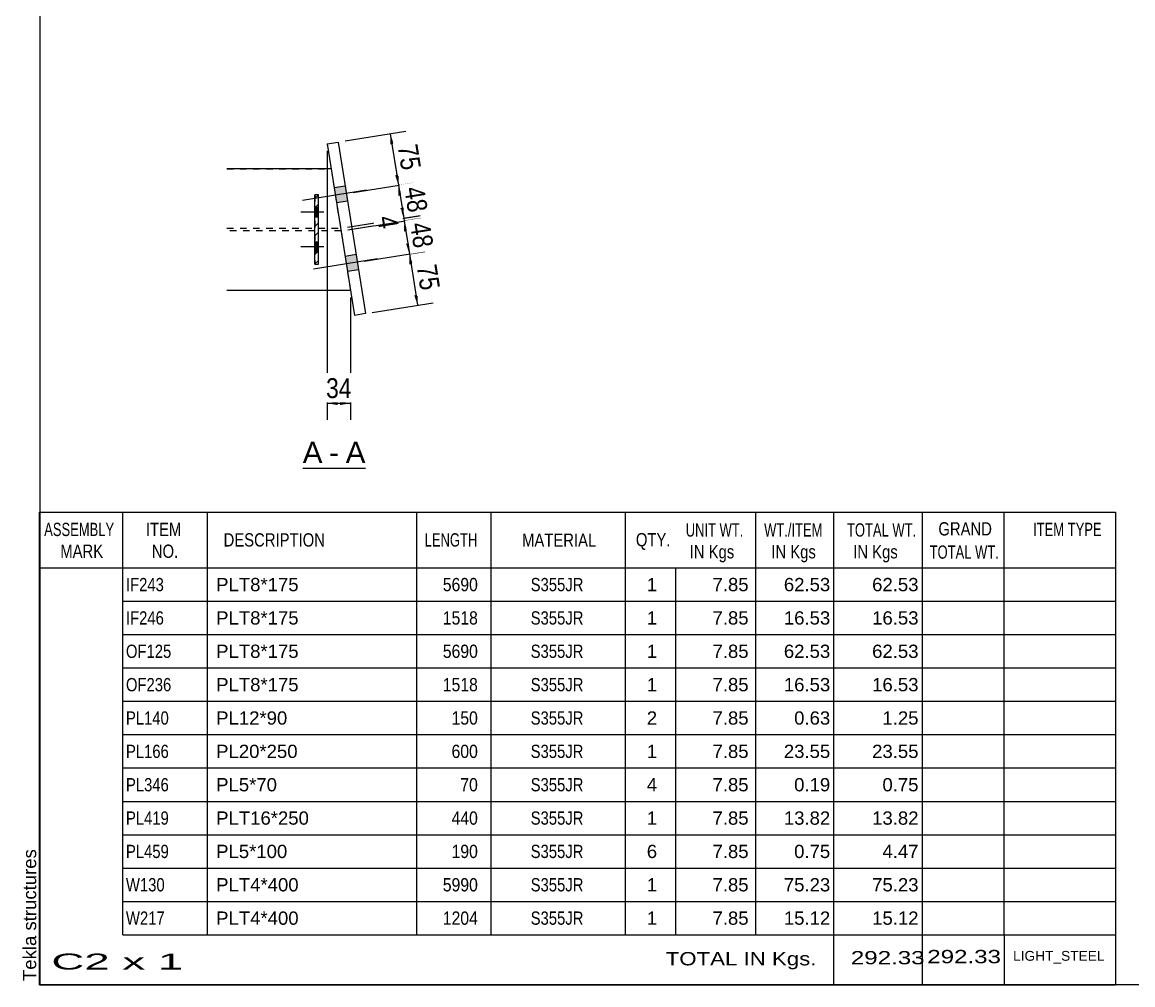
# Model space of a CAD drawing. Header units: millimetres. Extents: x -338 to 65, y -172 to 106.
# Drawn here: x -337.8 to -177.9, y -171.5 to -33 of the extents above; entities that cross this region are included whole.
import ezdxf

# ---------------------------------------------------------------- set-up
doc = ezdxf.new("R2010")
doc.units = ezdxf.units.MM
doc.linetypes.add('DXK_LINE_DOT1', pattern=[1.8814, 0.9407, -0.9407])
doc.styles.add('Arial', font='ARIAL.TTF', dxfattribs={"height": 0.2})
doc.styles.add('Arial Narrow', font='ARIALN.TTF', dxfattribs={"height": 0.2})

# ---------------------------------------------------------------- blocks, each defined once
blk = doc.blocks.new('Unknown-629262135-1210')
at = {"color": 5, "linetype": 'Continuous'}
for p, q in [((-335.3, 105.51), (-335.3, -171.49)), ((-335.3, -171.49), (64.7, -171.49))]:
    blk.add_line(p, q, dxfattribs=at)
at = {"color": 174, "linetype": 'Continuous', "style": 'Arial'}
blk.add_text('Tekla structures', height=1.9102, rotation=90, dxfattribs=at).set_placement((-335.8, -170.99))
blk = doc.blocks.new('Unknown-629262135-12 - 1463')
at = {"color": 7, "linetype": 'Continuous'}
blk.add_line((-297.43, -97.2), (-288.4, -97.2), dxfattribs=at)
at = {"color": 0, "linetype": 'Continuous'}
for points in [[(-294.59, -96.45), (-294.59, -93.25), (-297.43, -93.25), (-297.43, -96.45)], [(-292.2, -96.45), (-292.2, -93.25), (-293.63, -93.25), (-293.63, -96.45)], [(-288.4, -96.45), (-288.4, -93.25), (-291.24, -93.25), (-291.24, -96.45)]]:
    blk.add_wipeout(points, dxfattribs=at)
at = {"color": 96, "linetype": 'Continuous', "style": 'Arial'}
for s, p in [('A', (-297.43, -96.45)), ('A', (-291.24, -96.45)), ('-', (-293.63, -96.45))]:
    blk.add_text(s, height=3.06, dxfattribs=at).set_placement(p)
blk = doc.blocks.new('Bolt-629262135-1473 - 1463')
at = {"linetype": 'Continuous'}
for points in [[(-292.9, -56.83), (-292.56, -59), (-290.98, -58.75), (-291.32, -56.58)], [(-292.9, -56.83), (-292.56, -59), (-290.98, -58.75), (-291.32, -56.58)], [(-292.9, -56.83), (-292.56, -59), (-290.98, -58.75), (-291.32, -56.58)], [(-292.9, -56.83), (-292.56, -59), (-290.98, -58.75), (-291.32, -56.58)], [(-291.33, -66.71), (-290.99, -68.88), (-289.41, -68.63), (-289.75, -66.45)], [(-291.33, -66.71), (-290.99, -68.88), (-289.41, -68.63), (-289.75, -66.45)], [(-291.33, -66.71), (-290.99, -68.88), (-289.41, -68.63), (-289.75, -66.45)], [(-291.33, -66.71), (-290.99, -68.88), (-289.41, -68.63), (-289.75, -66.45)]]:
    blk.add_hatch(color=3, dxfattribs=at).paths.add_polyline_path(points)
at = {"color": 3, "linetype": 'Continuous'}
for p, q in [((-288.25, -57.2), (-297.47, -58.67)), ((-288.25, -57.2), (-297.47, -58.67)), ((-288.25, -57.2), (-297.47, -58.67)), ((-288.25, -57.2), (-297.47, -58.67)), ((-291.32, -56.58), (-292.9, -56.83)), ((-291.32, -56.58), (-292.9, -56.83)), ((-291.32, -56.58), (-292.9, -56.83)), ((-291.32, -56.58), (-292.9, -56.83)), ((-290.98, -58.75), (-292.56, -59)), ((-290.98, -58.75), (-292.56, -59)), ((-290.98, -58.75), (-292.56, -59)), ((-290.98, -58.75), (-292.56, -59)), ((-286.67, -67.08), (-295.9, -68.55)), ((-286.67, -67.08), (-295.9, -68.55)), ((-286.67, -67.08), (-295.9, -68.55)), ((-286.67, -67.08), (-295.9, -68.55)), ((-289.75, -66.45), (-291.33, -66.71)), ((-289.75, -66.45), (-291.33, -66.71)), ((-289.75, -66.45), (-291.33, -66.71)), ((-289.75, -66.45), (-291.33, -66.71)), ((-289.41, -68.63), (-290.99, -68.88)), ((-289.41, -68.63), (-290.99, -68.88)), ((-289.41, -68.63), (-290.99, -68.88)), ((-289.41, -68.63), (-290.99, -68.88))]:
    blk.add_line(p, q, dxfattribs=at)
blk = doc.blocks.new('Bolt-629262135-1465 - 1463')
at = {"linetype": 'Continuous'}
for points in [[(-295.18, -61.05), (-295.18, -59.65), (-295.68, -59.65), (-295.68, -61.05)], [(-295.18, -66.05), (-295.18, -64.65), (-295.68, -64.65), (-295.68, -66.05)]]:
    blk.add_hatch(color=3, dxfattribs=at).paths.add_polyline_path(points)
at = {"color": 3, "linetype": 'Continuous'}
for p, q in [((-294.38, -60.35), (-297.68, -60.35)), ((-295.18, -59.65), (-295.68, -59.65)), ((-295.18, -61.05), (-295.68, -61.05)), ((-294.38, -65.35), (-297.68, -65.35)), ((-295.18, -64.65), (-295.68, -64.65)), ((-295.18, -66.05), (-295.68, -66.05))]:
    blk.add_line(p, q, dxfattribs=at)
blk = doc.blocks.new('Part-629262135-1507 - 1463')
at = {"color": 7, "linetype": 'DXK_LINE_DOT1'}
for p, q in [((-308.34, -62.65), (-291.98, -62.65)), ((-291.91, -63.05), (-308.34, -63.05))]:
    blk.add_line(p, q, dxfattribs=at)
blk = doc.blocks.new('Part-629262135-1483 - 1463')
at = {"color": 2, "linetype": 'Continuous'}
for p, q in [((-293.91, -50.51), (-292.33, -50.26)), ((-293.91, -50.51), (-289.98, -75.2)), ((-292.33, -50.26), (-288.4, -74.95)), ((-288.4, -74.95), (-289.98, -75.2))]:
    blk.add_line(p, q, dxfattribs=at)
blk = doc.blocks.new('Part-629262135-1475 - 1463')
at = {"linetype": 'Continuous'}
h = blk.add_hatch(dxfattribs=at)
h.set_pattern_fill('', scale=0.3, style=0, pattern_type=0)
h.set_pattern_definition([(45, (-295.1849, -57.8546), (-0.67352, 0.67352), [])])
h.paths.add_polyline_path([(-295.18, -67.85), (-295.18, -57.85), (-295.68, -57.85), (-295.68, -67.85)])
at = {"color": 7, "linetype": 'DXK_LINE_DOT1'}
for p, q in [((-295.18, -57.85), (-295.68, -57.85)), ((-295.68, -57.85), (-295.68, -67.85)), ((-295.18, -67.85), (-295.18, -57.85)), ((-295.68, -67.85), (-295.18, -67.85))]:
    blk.add_line(p, q, dxfattribs=at)
at = {"color": 2, "linetype": 'Continuous'}
for p, q in [((-295.68, -67.85), (-295.68, -57.85)), ((-295.18, -57.85), (-295.68, -57.85)), ((-295.18, -67.85), (-295.18, -57.85)), ((-295.68, -67.85), (-295.18, -67.85))]:
    blk.add_line(p, q, dxfattribs=at)
blk = doc.blocks.new('Part-629262135-1508 - 1463')
at = {"color": 2, "linetype": 'Continuous'}
for p, q in [((-293.34, -54.1), (-308.34, -54.1)), ((-290.55, -71.6), (-308.34, -71.6))]:
    blk.add_line(p, q, dxfattribs=at)
blk = doc.blocks.new('Part-629262135-1484 - 1463')
at = {"color": 7, "linetype": 'DXK_LINE_DOT1'}
for p, q in [((-308.34, -54.1), (-293.34, -54.1)), ((-293.34, -54.1), (-290.55, -71.6)), ((-290.55, -71.6), (-308.34, -71.6))]:
    blk.add_line(p, q, dxfattribs=at)
blk = doc.blocks.new('StraightDimension-629262135-1523 - 1463')
at = {"linetype": 'Continuous'}
for points in [[(-284.83, -50.58), (-284.82, -49.06), (-284.33, -50.51)], [(-283.63, -54.95), (-283.64, -56.47), (-284.12, -55.03)]]:
    blk.add_hatch(color=7, dxfattribs=at).paths.add_polyline_path(points)
at = {"color": 7, "linetype": 'Continuous'}
for p, q in [((-291.34, -50.1), (-282.6, -48.71)), ((-284.82, -49.06), (-283.64, -56.47)), ((-290.16, -57.51), (-281.42, -56.12))]:
    blk.add_line(p, q, dxfattribs=at)
at = {"color": 0}
blk.add_wipeout([(-283.7, -55.14), (-279.55, -54.48), (-280.31, -49.69), (-284.46, -50.35)], dxfattribs=at)
at = {"color": 3, "style": 'Arial Narrow'}
blk.add_text('75', height=2.863, rotation=-80.9589, dxfattribs=at).set_placement((-283.77, -50.84))
blk = doc.blocks.new('StraightDimension-629262135-1533 - 1463')
at = {"linetype": 'Continuous'}
for points in [[(-282.08, -67.87), (-282.07, -66.35), (-281.59, -67.79)], [(-280.88, -72.23), (-280.89, -73.75), (-281.37, -72.31)]]:
    blk.add_hatch(color=7, dxfattribs=at).paths.add_polyline_path(points)
at = {"color": 7, "linetype": 'Continuous'}
for p, q in [((-288.59, -67.38), (-279.85, -65.99)), ((-282.07, -66.35), (-280.89, -73.75)), ((-287.41, -74.79), (-278.67, -73.4))]:
    blk.add_line(p, q, dxfattribs=at)
at = {"color": 0}
blk.add_wipeout([(-280.95, -72.42), (-276.8, -71.76), (-277.56, -66.97), (-281.71, -67.63)], dxfattribs=at)
at = {"color": 3, "style": 'Arial Narrow'}
blk.add_text('75', height=2.863, rotation=-80.9589, dxfattribs=at).set_placement((-281.03, -68.13))
blk = doc.blocks.new('StraightDimension-629262135-1543 - 1463')
at = {"linetype": 'Continuous'}
for points in [[(-283.65, -57.99), (-283.64, -56.47), (-283.16, -57.91)], [(-282.87, -59.69), (-282.89, -61.21), (-283.37, -59.77)]]:
    blk.add_hatch(color=7, dxfattribs=at).paths.add_polyline_path(points)
at = {"color": 7, "linetype": 'Continuous'}
for p, q in [((-290.16, -57.51), (-281.42, -56.12)), ((-283.64, -56.47), (-282.89, -61.21)), ((-290.99, -62.5), (-280.66, -60.86))]:
    blk.add_line(p, q, dxfattribs=at)
at = {"color": 0}
blk.add_wipeout([(-282.73, -61.21), (-278.58, -60.55), (-279.35, -55.76), (-283.5, -56.42)], dxfattribs=at)
at = {"color": 3, "style": 'Arial Narrow'}
blk.add_text('48', height=2.863, rotation=-80.9589, dxfattribs=at).set_placement((-282.81, -56.92))
blk = doc.blocks.new('StraightDimension-629262135-1564 - 1463')
at = {"linetype": 'Continuous'}
for points in [[(-282.87, -59.69), (-282.89, -61.21), (-283.37, -59.77)], [(-282.83, -63.13), (-282.82, -61.61), (-282.34, -63.05)]]:
    blk.add_hatch(color=7, dxfattribs=at).paths.add_polyline_path(points)
at = {"color": 7, "linetype": 'Continuous'}
for p, q in [((-290.99, -62.5), (-280.52, -60.83)), ((-290.92, -62.9), (-280.45, -61.23)), ((-282.89, -61.21), (-282.82, -61.61))]:
    blk.add_line(p, q, dxfattribs=at)
at = {"color": 0}
blk.add_wipeout([(-286.91, -63.59), (-282.76, -62.93), (-283.24, -59.94), (-287.39, -60.6)], dxfattribs=at)
at = {"color": 3, "style": 'Arial Narrow'}
blk.add_text('4', height=2.86, rotation=-80.9589, dxfattribs=at).set_placement((-286.7, -61.1))
blk = doc.blocks.new('StraightDimension-629262135-1581 - 1463')
at = {"linetype": 'Continuous'}
for points in [[(-282.83, -63.13), (-282.82, -61.61), (-282.34, -63.05)], [(-282.06, -64.83), (-282.07, -66.35), (-282.55, -64.9)]]:
    blk.add_hatch(color=7, dxfattribs=at).paths.add_polyline_path(points)
at = {"color": 7, "linetype": 'Continuous'}
for p, q in [((-290.92, -62.9), (-280.6, -61.26)), ((-282.82, -61.61), (-282.07, -66.35)), ((-288.59, -67.38), (-279.85, -65.99))]:
    blk.add_line(p, q, dxfattribs=at)
at = {"color": 0}
blk.add_wipeout([(-281.92, -66.35), (-277.77, -65.69), (-278.53, -60.9), (-282.68, -61.56)], dxfattribs=at)
at = {"color": 3, "style": 'Arial Narrow'}
blk.add_text('48', height=2.863, rotation=-80.9589, dxfattribs=at).set_placement((-281.99, -62.05))
blk = doc.blocks.new('StraightDimension-629262135-1592 - 1463')
at = {"linetype": 'Continuous'}
for points in [[(-292.41, -88.1), (-293.91, -87.85), (-292.41, -87.6)], [(-292.05, -87.6), (-290.55, -87.85), (-292.05, -88.1)]]:
    blk.add_hatch(color=7, dxfattribs=at).paths.add_polyline_path(points)
at = {"color": 7, "linetype": 'Continuous'}
for p, q in [((-293.91, -51.51), (-293.91, -90.25)), ((-290.55, -72.6), (-290.55, -90.25)), ((-293.91, -87.85), (-290.55, -87.85))]:
    blk.add_line(p, q, dxfattribs=at)
at = {"color": 0}
blk.add_wipeout([(-289.8, -87.7), (-289.8, -83.5), (-294.66, -83.5), (-294.66, -87.7)], dxfattribs=at)
at = {"color": 3, "style": 'Arial Narrow'}
blk.add_text('34', height=2.863, dxfattribs=at).set_placement((-294.06, -87.1))
blk = doc.blocks.new('CBS_BOM-629262135-3663')
at = {"color": 7, "linetype": 'Continuous'}
for p, q in [((-335.33, -111.53), (-335.33, -103.53)), ((-335.33, -103.53), (-180.41, -103.53)), ((-323.33, -111.53), (-323.33, -103.53)), ((-311.14, -111.53), (-311.14, -103.53)), ((-280.98, -111.53), (-280.98, -103.53)), ((-270.3, -111.53), (-270.3, -103.53)), ((-250.98, -111.53), (-250.98, -103.53)), ((-232.18, -111.53), (-232.18, -103.53)), ((-220.97, -111.53), (-220.97, -103.53)), ((-208.18, -111.53), (-208.18, -103.53)), ((-196.43, -111.53), (-196.43, -103.53)), ((-180.41, -103.53), (-180.42, -111.52)), ((-335.33, -111.53), (-180.41, -111.53)), ((-335.33, -116.33), (-335.33, -111.53)), ((-323.33, -116.33), (-323.33, -111.53)), ((-311.14, -116.33), (-311.14, -111.53)), ((-280.98, -116.33), (-280.98, -111.53)), ((-270.3, -116.33), (-270.3, -111.53)), ((-250.98, -116.33), (-250.98, -111.53)), ((-243.72, -116.33), (-243.72, -111.53)), ((-232.18, -116.33), (-232.18, -111.53)), ((-220.97, -116.33), (-220.97, -111.53)), ((-208.18, -116.33), (-208.18, -111.53)), ((-196.42, -116.33), (-196.42, -111.53)), ((-180.41, -111.53), (-180.41, -116.33)), ((-335.33, -121.13), (-335.33, -116.33)), ((-323.33, -116.33), (-180.41, -116.33)), ((-323.33, -121.13), (-323.33, -116.33)), ((-311.14, -121.13), (-311.14, -116.33)), ((-280.98, -121.13), (-280.98, -116.33)), ((-270.3, -121.13), (-270.3, -116.33)), ((-250.98, -121.13), (-250.98, -116.33)), ((-243.72, -121.13), (-243.72, -116.33)), ((-232.18, -121.13), (-232.18, -116.33)), ((-220.97, -121.13), (-220.97, -116.33)), ((-208.18, -121.13), (-208.18, -116.33)), ((-196.42, -121.13), (-196.42, -116.33)), ((-180.41, -116.33), (-180.41, -121.13)), ((-335.33, -125.93), (-335.33, -121.13)), ((-323.33, -121.13), (-180.41, -121.13)), ((-323.33, -125.93), (-323.33, -121.13)), ((-311.14, -125.93), (-311.14, -121.13)), ((-280.98, -125.93), (-280.98, -121.13)), ((-270.3, -125.93), (-270.3, -121.13)), ((-250.98, -125.93), (-250.98, -121.13)), ((-243.72, -125.93), (-243.72, -121.13)), ((-232.18, -125.93), (-232.18, -121.13)), ((-220.97, -125.93), (-220.97, -121.13)), ((-208.18, -125.93), (-208.18, -121.13)), ((-196.42, -125.93), (-196.42, -121.13)), ((-180.41, -121.13), (-180.41, -125.93)), ((-335.33, -130.73), (-335.33, -125.93)), ((-323.33, -125.93), (-180.41, -125.93)), ((-323.33, -130.73), (-323.33, -125.93)), ((-311.14, -130.73), (-311.14, -125.93)), ((-280.98, -130.73), (-280.98, -125.93)), ((-270.3, -130.73), (-270.3, -125.93)), ((-250.98, -130.73), (-250.98, -125.93)), ((-243.72, -130.73), (-243.72, -125.93)), ((-232.18, -130.73), (-232.18, -125.93)), ((-220.97, -130.73), (-220.97, -125.93)), ((-208.18, -130.73), (-208.18, -125.93)), ((-196.42, -130.73), (-196.42, -125.93)), ((-180.41, -125.93), (-180.41, -130.73)), ((-335.33, -135.53), (-335.33, -130.73)), ((-323.33, -130.73), (-180.41, -130.73)), ((-323.33, -135.53), (-323.33, -130.73)), ((-311.14, -135.53), (-311.14, -130.73)), ((-280.98, -135.53), (-280.98, -130.73)), ((-270.3, -135.53), (-270.3, -130.73)), ((-250.98, -135.53), (-250.98, -130.73)), ((-243.72, -135.53), (-243.72, -130.73)), ((-232.18, -135.53), (-232.18, -130.73)), ((-220.97, -135.53), (-220.97, -130.73)), ((-208.18, -135.53), (-208.18, -130.73)), ((-196.42, -135.53), (-196.42, -130.73)), ((-180.41, -130.73), (-180.41, -135.53)), ((-335.33, -140.33), (-335.33, -135.53)), ((-323.33, -135.53), (-180.41, -135.53)), ((-323.33, -140.33), (-323.33, -135.53)), ((-311.14, -140.33), (-311.14, -135.53)), ((-280.98, -140.33), (-280.98, -135.53)), ((-270.3, -140.33), (-270.3, -135.53)), ((-250.98, -140.33), (-250.98, -135.53)), ((-243.72, -140.33), (-243.72, -135.53)), ((-232.18, -140.33), (-232.18, -135.53)), ((-220.97, -140.33), (-220.97, -135.53)), ((-208.18, -140.33), (-208.18, -135.53)), ((-196.42, -140.33), (-196.42, -135.53)), ((-180.41, -135.53), (-180.41, -140.33)), ((-335.33, -145.13), (-335.33, -140.33)), ((-323.33, -140.33), (-180.41, -140.33)), ((-323.33, -145.13), (-323.33, -140.33)), ((-311.14, -145.13), (-311.14, -140.33)), ((-280.98, -145.13), (-280.98, -140.33)), ((-270.3, -145.13), (-270.3, -140.33)), ((-250.98, -145.13), (-250.98, -140.33)), ((-243.72, -145.13), (-243.72, -140.33)), ((-232.18, -145.13), (-232.18, -140.33)), ((-220.97, -145.13), (-220.97, -140.33)), ((-208.18, -145.13), (-208.18, -140.33)), ((-196.42, -145.13), (-196.42, -140.33)), ((-180.41, -140.33), (-180.41, -145.13)), ((-335.33, -149.93), (-335.33, -145.13)), ((-323.33, -145.13), (-180.41, -145.13)), ((-323.33, -149.93), (-323.33, -145.13)), ((-311.14, -149.93), (-311.14, -145.13)), ((-280.98, -149.93), (-280.98, -145.13)), ((-270.3, -149.93), (-270.3, -145.13)), ((-250.98, -149.93), (-250.98, -145.13)), ((-243.72, -149.93), (-243.72, -145.13)), ((-232.18, -149.93), (-232.18, -145.13)), ((-220.97, -149.93), (-220.97, -145.13)), ((-208.18, -149.93), (-208.18, -145.13)), ((-196.42, -149.93), (-196.42, -145.13)), ((-180.41, -145.13), (-180.41, -149.93)), ((-335.33, -154.73), (-335.33, -149.93)), ((-323.33, -149.93), (-180.41, -149.93)), ((-323.33, -154.73), (-323.33, -149.93)), ((-311.14, -154.73), (-311.14, -149.93)), ((-280.98, -154.73), (-280.98, -149.93)), ((-270.3, -154.73), (-270.3, -149.93)), ((-250.98, -154.73), (-250.98, -149.93)), ((-243.72, -154.73), (-243.72, -149.93)), ((-232.18, -154.73), (-232.18, -149.93)), ((-220.97, -154.73), (-220.97, -149.93)), ((-208.18, -154.73), (-208.18, -149.93)), ((-196.42, -154.73), (-196.42, -149.93)), ((-180.41, -149.93), (-180.41, -154.73)), ((-335.33, -159.53), (-335.33, -154.73)), ((-323.33, -154.73), (-180.41, -154.73)), ((-323.33, -159.53), (-323.33, -154.73)), ((-311.14, -159.53), (-311.14, -154.73)), ((-280.98, -159.53), (-280.98, -154.73)), ((-270.3, -159.53), (-270.3, -154.73)), ((-250.98, -159.53), (-250.98, -154.73)), ((-243.72, -159.53), (-243.72, -154.73)), ((-232.18, -159.53), (-232.18, -154.73)), ((-220.97, -159.53), (-220.97, -154.73)), ((-208.18, -159.53), (-208.18, -154.73)), ((-196.42, -159.53), (-196.42, -154.73)), ((-180.41, -154.73), (-180.41, -159.53)), ((-335.33, -164.33), (-335.33, -159.53)), ((-323.33, -159.53), (-180.41, -159.53)), ((-323.33, -164.33), (-323.33, -159.53)), ((-311.14, -164.33), (-311.14, -159.53)), ((-280.98, -164.33), (-280.98, -159.53)), ((-270.3, -164.33), (-270.3, -159.53)), ((-250.98, -164.33), (-250.98, -159.53)), ((-243.72, -164.33), (-243.72, -159.53)), ((-232.18, -164.33), (-232.18, -159.53)), ((-220.97, -164.33), (-220.97, -159.53)), ((-208.18, -164.33), (-208.18, -159.53)), ((-196.42, -164.33), (-196.42, -159.53)), ((-180.41, -159.53), (-180.41, -164.33)), ((-335.33, -171.53), (-335.33, -164.35)), ((-323.33, -164.33), (-180.41, -164.33)), ((-220.97, -171.53), (-220.97, -164.35)), ((-208.18, -171.53), (-208.18, -164.35)), ((-196.38, -171.53), (-196.38, -164.35)), ((-180.41, -164.33), (-180.41, -171.53)), ((-335.33, -171.53), (-180.41, -171.53))]:
    blk.add_line(p, q, dxfattribs=at)
at = {"color": 3, "linetype": 'Continuous', "style": 'Arial'}
for s, height, width, p in [('ASSEMBLY', 1.91, 0.7, (-334.65, -106.95)), ('ITEM', 1.91, 0.8, (-320.01, -106.95)), ('UNIT WT.', 1.91, 0.7, (-242.29, -107.03)), ('WT./ITEM', 1.91, 0.7, (-231, -107.03)), ('TOTAL WT.', 1.91, 0.7, (-219.07, -107.03)), ('GRAND', 1.91, 0.8, (-205.91, -106.87)), ('ITEM TYPE', 1.91, 0.7, (-192.27, -106.95)), ('DESCRIPTION', 1.9102, 0.8, (-308.82, -108.46)), ('LENGTH', 1.91, 0.7, (-279.87, -108.46)), ('MATERIAL', 1.91, 0.8, (-265.85, -108.5)), ('QTY.', 1.91, 0.8, (-249.46, -108.43)), ('MARK', 1.91, 0.8, (-332.33, -110.09)), ('NO.', 1.91, 0.8, (-319.15, -110.09)), ('IN Kgs', 1.91, 0.8, (-241.71, -110.17)), ('IN Kgs', 1.91, 0.8, (-229.96, -110.17)), ('IN Kgs', 1.91, 0.8, (-218.17, -110.17)), ('TOTAL WT.', 1.91, 0.7, (-207.17, -110.21))]:
    blk.add_text(s, height=height, dxfattribs=dict(at, width=width)).set_placement(p)
at = {"color": 7, "linetype": 'Continuous', "style": 'Arial'}
for s, width, p in [('IF243', 0.8, (-322.88, -114.89)), ('5690', 0.85, (-277.26, -114.89)), ('S355JR', 0.8, (-264.61, -114.89)), ('IF246', 0.8, (-322.88, -119.69)), ('1518', 0.85, (-277.26, -119.69)), ('S355JR', 0.8, (-264.61, -119.69)), ('OF125', 0.8, (-322.88, -124.49)), ('5690', 0.85, (-277.26, -124.49)), ('S355JR', 0.8, (-264.61, -124.49)), ('OF236', 0.8, (-322.88, -129.29)), ('1518', 0.85, (-277.26, -129.29)), ('S355JR', 0.8, (-264.61, -129.29)), ('PL140', 0.8, (-322.88, -134.09)), ('150', 0.85, (-276, -134.09)), ('S355JR', 0.8, (-264.61, -134.09)), ('PL166', 0.8, (-322.88, -138.89)), ('600', 0.85, (-276, -138.89)), ('S355JR', 0.8, (-264.61, -138.89)), ('PL346', 0.8, (-322.88, -143.69)), ('70', 0.85, (-274.74, -143.69)), ('S355JR', 0.8, (-264.61, -143.69)), ('PL419', 0.8, (-322.88, -148.49)), ('440', 0.85, (-276, -148.49)), ('S355JR', 0.8, (-264.61, -148.49)), ('PL459', 0.8, (-322.88, -153.29)), ('190', 0.85, (-276, -153.29)), ('S355JR', 0.8, (-264.61, -153.29)), ('W130', 0.8, (-322.88, -158.09)), ('5990', 0.85, (-277.26, -158.09)), ('S355JR', 0.8, (-264.61, -158.09)), ('W217', 0.8, (-322.88, -162.89)), ('1204', 0.85, (-277.26, -162.89)), ('S355JR', 0.8, (-264.61, -162.89))]:
    blk.add_text(s, height=1.91, dxfattribs=dict(at, width=width)).set_placement(p)
for s, p in [('PLT8*175', (-309.89, -114.89)), ('1', (-247.89, -114.89)), ('7.85', (-238.43, -114.89)), ('62.53', (-228.16, -114.89)), ('62.53', (-215.45, -114.89)), ('PLT8*175', (-309.89, -119.69)), ('1', (-247.89, -119.69)), ('7.85', (-238.43, -119.69)), ('16.53', (-228.16, -119.69)), ('16.53', (-215.45, -119.69)), ('PLT8*175', (-309.89, -124.49)), ('1', (-247.89, -124.49)), ('7.85', (-238.43, -124.49)), ('62.53', (-228.16, -124.49)), ('62.53', (-215.45, -124.49)), ('PLT8*175', (-309.89, -129.29)), ('1', (-247.89, -129.29)), ('7.85', (-238.43, -129.29)), ('16.53', (-228.16, -129.29)), ('16.53', (-215.45, -129.29)), ('PL12*90', (-309.89, -134.09)), ('2', (-247.89, -134.09)), ('7.85', (-238.43, -134.09)), ('0.63', (-226.68, -134.09)), ('1.25', (-213.97, -134.09)), ('PL20*250', (-309.89, -138.89)), ('1', (-247.89, -138.89)), ('7.85', (-238.43, -138.89)), ('23.55', (-228.16, -138.89)), ('23.55', (-215.45, -138.89)), ('PL5*70', (-309.89, -143.69)), ('4', (-247.89, -143.69)), ('7.85', (-238.43, -143.69)), ('0.19', (-226.68, -143.69)), ('0.75', (-213.97, -143.69)), ('PLT16*250', (-309.89, -148.49)), ('1', (-247.89, -148.49)), ('7.85', (-238.43, -148.49)), ('13.82', (-228.16, -148.49)), ('13.82', (-215.45, -148.49)), ('PL5*100', (-309.89, -153.29)), ('6', (-247.89, -153.29)), ('7.85', (-238.43, -153.29)), ('0.75', (-226.68, -153.29)), ('4.47', (-213.97, -153.29)), ('PLT4*400', (-309.89, -158.09)), ('1', (-247.89, -158.09)), ('7.85', (-238.43, -158.09)), ('75.23', (-228.16, -158.09)), ('75.23', (-215.45, -158.09)), ('PLT4*400', (-309.89, -162.89)), ('1', (-247.89, -162.89)), ('7.85', (-238.43, -162.89)), ('15.12', (-228.16, -162.89)), ('15.12', (-215.45, -162.89))]:
    blk.add_text(s, height=1.91, dxfattribs=at).set_placement(p)
at = {"color": 6, "linetype": 'Continuous', "style": 'Arial'}
for s, height, width, p in [('C2 x 1', 2.292, 2.05, (-333.61, -169.33)), ('TOTAL IN Kgs.', 1.9102, 1.2, (-245.17, -168.73)), ('292.33', 1.91, 1.3, (-218.51, -168.58)), ('292.33', 1.91, 1.3, (-207.51, -168.42))]:
    blk.add_text(s, height=height, dxfattribs=dict(at, width=width)).set_placement(p)
blk.add_text('LIGHT_STEEL', height=1.4135, dxfattribs=at).set_placement((-195.16, -168.07))

msp = doc.modelspace()

# ---------------------------------------------------------------- block references
for name in ['Unknown-629262135-1210', 'Part-629262135-1483 - 1463', 'Part-629262135-1508 - 1463', 'Part-629262135-1484 - 1463', 'Bolt-629262135-1473 - 1463', 'Part-629262135-1475 - 1463', 'Bolt-629262135-1465 - 1463', 'Part-629262135-1507 - 1463', 'CBS_BOM-629262135-3663']:
    msp.add_blockref(name, (0, 0))

# ---------------------------------------------------------------- next in the draw order: block references
for name in ['StraightDimension-629262135-1523 - 1463', 'StraightDimension-629262135-1533 - 1463', 'Unknown-629262135-12 - 1463']:
    msp.add_blockref(name, (0, 0))

# ---------------------------------------------------------------- next in the draw order: block references
msp.add_blockref('StraightDimension-629262135-1543 - 1463', (0, 0))

# ---------------------------------------------------------------- next in the draw order: block references
msp.add_blockref('StraightDimension-629262135-1564 - 1463', (0, 0))

# ---------------------------------------------------------------- next in the draw order: block references
msp.add_blockref('StraightDimension-629262135-1581 - 1463', (0, 0))

# ---------------------------------------------------------------- next in the draw order: block references
msp.add_blockref('StraightDimension-629262135-1592 - 1463', (0, 0))

doc.saveas('drawing.dxf')
